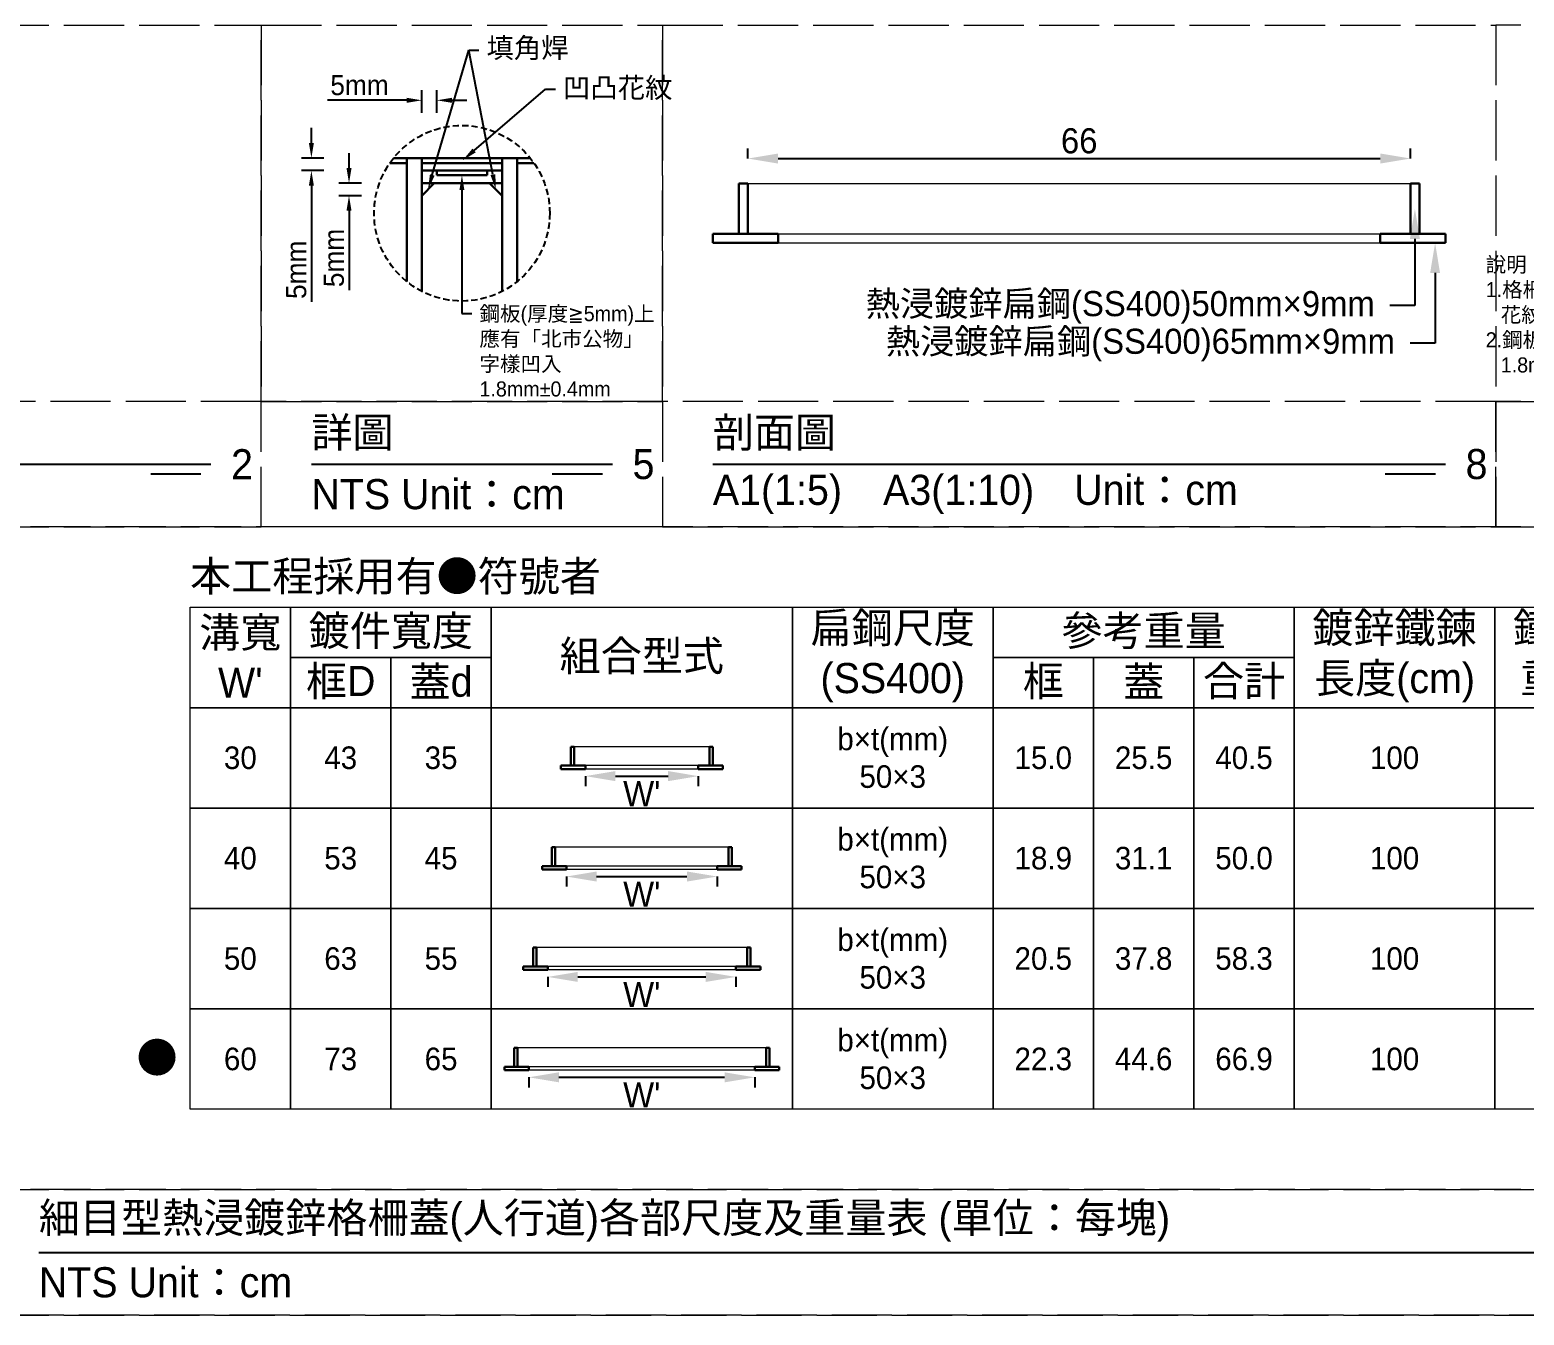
# Model space of a CAD drawing. Extents: x -2640 to 1802, y -2159 to 447.
# Drawn here: x -2451.8 to -2154, y -1721 to -1465 of the extents above; entities that cross this region are included whole.
import ezdxf
from ezdxf import colors
from ezdxf.entities.mleader import LeaderData, LeaderLine
from ezdxf.math import Vec2, Vec3

# ---------------------------------------------------------------- set-up
doc = ezdxf.new("R2010")
doc.units = 0
doc.header["$MEASUREMENT"] = 0
doc.linetypes.add('ACAD_ISO02W100', pattern=[15, 12, -3])
doc.linetypes.add('HIDDEN', pattern=[0.375, 0.25, -0.125])
for name, color, linetype, lineweight in [('一、1.基本-圖框', 7, 'Continuous', 20), ('二、1.繪圖-既有設施', 8, 'Continuous', 20), ('二、2.繪圖-施作項目', 181, 'Continuous', 30)]:
    doc.layers.add(name, color=color, linetype=linetype, lineweight=lineweight)
doc.layers.add('一、4.基本-隱藏', color=9, linetype='ACAD_ISO02W100', lineweight=20, plot=False)
doc.layers.add('三、1.文字-說明文字', color=2, linetype='Continuous')
doc.layers.add('三、3.文字-註解文字', color=2, linetype='Continuous')
doc.styles.add('次圖名(詳圖)', font='MS PGothic.ttf', dxfattribs={"height": 6})
doc.styles.add('註解文字', font='MS PGothic.ttf', dxfattribs={"height": 4})
doc.styles.add('註解文字(詳圖)', font='MS PGothic.ttf', dxfattribs={"height": 5})
doc.dimstyles.new('註解文字', dxfattribs={"dimtxt": 4, "dimasz": 3, "dimexe": 2, "dimexo": 5, "dimgap": 1, "dimtad": 2, "dimzin": 0, "dimdsep": 46, "dimtxsty": '註解文字', "dimcen": 0.1, "dimclrd": 144, "dimclre": 144, "dimclrt": 256, "dimadec": 0, "dimazin": 0, "dimtfac": 1, "dimtofl": 0, "dimtmove": 0, "dimatfit": 3, "dimfxlon": 1, "dimtolj": 1, "dimtzin": 0, "dimlwd": -1, "dimlwe": -1, "dimarcsym": 1})
doc.dimstyles.new('註解文字(詳圖)', dxfattribs={"dimtxt": 5, "dimasz": 6, "dimexe": 2, "dimexo": 5, "dimgap": 1, "dimtad": 2, "dimzin": 0, "dimdsep": 46, "dimtxsty": '註解文字(詳圖)', "dimcen": 0.1, "dimclrd": 144, "dimclre": 144, "dimclrt": 256, "dimadec": 0, "dimazin": 0, "dimtfac": 1, "dimtofl": 0, "dimtmove": 0, "dimatfit": 3, "dimfxlon": 1, "dimtolj": 1, "dimtzin": 0, "dimlwd": -1, "dimlwe": -1, "dimarcsym": 1})

# ---------------------------------------------------------------- blocks, each defined once
blk = doc.blocks.new('*D260')
at = {"layer": 'Defpoints', "color": 0, "transparency": 16777216}
for p in [(-2373.69, -1479), (-2373.69, -1493), (-2370.69, -1493)]:
    blk.add_point(p, dxfattribs=at)
at = {"layer": '三、3.文字-註解文字', "color": 144, "transparency": 16777216}
for p, q in [((-2376.69, -1479), (-2392.51, -1479)), ((-2373.69, -1481.5), (-2373.69, -1477)), ((-2370.69, -1481.5), (-2370.69, -1477)), ((-2367.69, -1479), (-2364.69, -1479))]:
    blk.add_line(p, q, dxfattribs=at)
for points in [[(-2376.69, -1478.5), (-2376.69, -1479.5), (-2373.69, -1479)], [(-2367.69, -1478.5), (-2367.69, -1479.5), (-2370.69, -1479)]]:
    blk.add_solid(points, dxfattribs=at)
at = {"layer": '三、3.文字-註解文字', "transparency": 16777216, "insert": (-2386.1, -1476), "char_height": 4, "attachment_point": 5, "style": '註解文字'}
blk.add_mtext('\\A1;5mm', dxfattribs=at)
blk = doc.blocks.new('*D261')
at = {"layer": 'Defpoints', "color": 0, "transparency": 16777216}
for p in [(-2395.69, -1490.5), (-2373.69, -1490.5), (-2373.69, -1493)]:
    blk.add_point(p, dxfattribs=at)
at = {"layer": '三、3.文字-註解文字', "color": 144, "transparency": 16777216}
for p, q in [((-2395.69, -1487.5), (-2395.69, -1484.5)), ((-2393.19, -1490.5), (-2397.69, -1490.5)), ((-2393.19, -1493), (-2397.69, -1493)), ((-2395.69, -1496), (-2395.69, -1519.17))]:
    blk.add_line(p, q, dxfattribs=at)
for points in [[(-2396.19, -1487.5), (-2395.19, -1487.5), (-2395.69, -1490.5)], [(-2396.19, -1496), (-2395.19, -1496), (-2395.69, -1493)]]:
    blk.add_solid(points, dxfattribs=at)
at = {"layer": '三、3.文字-註解文字', "transparency": 16777216, "insert": (-2398.69, -1512.76), "char_height": 4, "attachment_point": 5, "rotation": 90, "style": '註解文字'}
blk.add_mtext('\\A1;5mm', dxfattribs=at)
blk = doc.blocks.new('*D262')
at = {"layer": 'Defpoints', "color": 0, "transparency": 16777216}
for p in [(-2373.69, -1495.5), (-2388.19, -1498), (-2373.69, -1498)]:
    blk.add_point(p, dxfattribs=at)
at = {"layer": '三、3.文字-註解文字', "color": 144, "transparency": 16777216}
for p, q in [((-2388.19, -1492.5), (-2388.19, -1489.5)), ((-2385.69, -1495.5), (-2390.19, -1495.5)), ((-2385.69, -1498), (-2390.19, -1498)), ((-2388.19, -1501), (-2388.19, -1516.82))]:
    blk.add_line(p, q, dxfattribs=at)
for points in [[(-2388.69, -1492.5), (-2387.69, -1492.5), (-2388.19, -1495.5)], [(-2388.69, -1501), (-2387.69, -1501), (-2388.19, -1498)]]:
    blk.add_solid(points, dxfattribs=at)
at = {"layer": '三、3.文字-註解文字', "transparency": 16777216, "insert": (-2391.19, -1510.41), "char_height": 4, "attachment_point": 5, "rotation": 90, "style": '註解文字'}
blk.add_mtext('\\A1;5mm', dxfattribs=at)
blk = doc.blocks.new('*D250')
at = {"layer": 'Defpoints', "color": 0, "transparency": 16777216}
for p in [(-2176.69, -1490.6), (-2308.69, -1495.6), (-2176.69, -1495.6)]:
    blk.add_point(p, dxfattribs=at)
at = {"layer": '三、3.文字-註解文字', "color": 144, "transparency": 16777216}
for p, q in [((-2308.69, -1490.6), (-2308.69, -1488.6)), ((-2176.69, -1490.6), (-2176.69, -1488.6)), ((-2302.69, -1490.6), (-2182.69, -1490.6))]:
    blk.add_line(p, q, dxfattribs=at)
for points in [[(-2302.69, -1489.6), (-2302.69, -1491.6), (-2308.69, -1490.6)], [(-2182.69, -1489.6), (-2182.69, -1491.6), (-2176.69, -1490.6)]]:
    blk.add_solid(points, dxfattribs=at)
at = {"layer": '三、3.文字-註解文字', "transparency": 16777216, "insert": (-2242.69, -1487.1), "char_height": 5, "attachment_point": 5, "style": '註解文字(詳圖)'}
blk.add_mtext('\\A1;66', dxfattribs=at)
blk = doc.blocks.new('*D337')
at = {"layer": 'Defpoints', "color": 0, "transparency": 16777216}
for p in [(-2344.85, -1632.21), (-2314.85, -1632.21), (-2314.85, -1633.63)]:
    blk.add_point(p, dxfattribs=at)
at = {"layer": '三、3.文字-註解文字', "color": 144, "transparency": 16777216}
for p, q in [((-2344.85, -1633.63), (-2344.85, -1635.63)), ((-2338.85, -1633.63), (-2320.85, -1633.63)), ((-2314.85, -1633.63), (-2314.85, -1635.63))]:
    blk.add_line(p, q, dxfattribs=at)
for points in [[(-2338.85, -1632.63), (-2338.85, -1634.63), (-2344.85, -1633.63)], [(-2320.85, -1632.63), (-2320.85, -1634.63), (-2314.85, -1633.63)]]:
    blk.add_solid(points, dxfattribs=at)
at = {"layer": '三、3.文字-註解文字', "transparency": 16777216, "insert": (-2329.85, -1637.13), "char_height": 5, "attachment_point": 5, "style": '註解文字(詳圖)'}
blk.add_mtext("\\A1;W'", dxfattribs=at)
blk = doc.blocks.new('*D338')
at = {"layer": 'Defpoints', "color": 0, "transparency": 16777216}
for p in [(-2348.6, -1652.21), (-2311.1, -1652.21), (-2311.1, -1653.63)]:
    blk.add_point(p, dxfattribs=at)
at = {"layer": '三、3.文字-註解文字', "color": 144, "transparency": 16777216}
for p, q in [((-2348.6, -1653.63), (-2348.6, -1655.63)), ((-2342.6, -1653.63), (-2317.1, -1653.63)), ((-2311.1, -1653.63), (-2311.1, -1655.63))]:
    blk.add_line(p, q, dxfattribs=at)
for points in [[(-2342.6, -1652.63), (-2342.6, -1654.63), (-2348.6, -1653.63)], [(-2317.1, -1652.63), (-2317.1, -1654.63), (-2311.1, -1653.63)]]:
    blk.add_solid(points, dxfattribs=at)
at = {"layer": '三、3.文字-註解文字', "transparency": 16777216, "insert": (-2329.85, -1657.13), "char_height": 5, "attachment_point": 5, "style": '註解文字(詳圖)'}
blk.add_mtext("\\A1;W'", dxfattribs=at)
blk = doc.blocks.new('*D339')
at = {"layer": 'Defpoints', "color": 0, "transparency": 16777216}
for p in [(-2352.35, -1672.21), (-2307.35, -1672.21), (-2307.35, -1673.63)]:
    blk.add_point(p, dxfattribs=at)
at = {"layer": '三、3.文字-註解文字', "color": 144, "transparency": 16777216}
for p, q in [((-2352.35, -1673.63), (-2352.35, -1675.63)), ((-2346.35, -1673.63), (-2313.35, -1673.63)), ((-2307.35, -1673.63), (-2307.35, -1675.63))]:
    blk.add_line(p, q, dxfattribs=at)
for points in [[(-2346.35, -1672.63), (-2346.35, -1674.63), (-2352.35, -1673.63)], [(-2313.35, -1672.63), (-2313.35, -1674.63), (-2307.35, -1673.63)]]:
    blk.add_solid(points, dxfattribs=at)
at = {"layer": '三、3.文字-註解文字', "transparency": 16777216, "insert": (-2329.85, -1677.13), "char_height": 5, "attachment_point": 5, "style": '註解文字(詳圖)'}
blk.add_mtext("\\A1;W'", dxfattribs=at)
blk = doc.blocks.new('*D340')
at = {"layer": 'Defpoints', "color": 0, "transparency": 16777216}
for p in [(-2341.1, -1612.21), (-2318.6, -1612.21), (-2318.6, -1613.63)]:
    blk.add_point(p, dxfattribs=at)
at = {"layer": '三、3.文字-註解文字', "color": 144, "transparency": 16777216}
for p, q in [((-2341.1, -1613.63), (-2341.1, -1615.63)), ((-2335.1, -1613.63), (-2324.6, -1613.63)), ((-2318.6, -1613.63), (-2318.6, -1615.63))]:
    blk.add_line(p, q, dxfattribs=at)
for points in [[(-2335.1, -1612.63), (-2335.1, -1614.63), (-2341.1, -1613.63)], [(-2324.6, -1612.63), (-2324.6, -1614.63), (-2318.6, -1613.63)]]:
    blk.add_solid(points, dxfattribs=at)
at = {"layer": '三、3.文字-註解文字', "transparency": 16777216, "insert": (-2329.85, -1617.13), "char_height": 5, "attachment_point": 5, "style": '註解文字(詳圖)'}
blk.add_mtext("\\A1;W'", dxfattribs=at)

msp = doc.modelspace()

# ---------------------------------------------------------------- linework, layer by layer
at = {"layer": '一、1.基本-圖框'}
for points in [[(-2419.847, -1580), (-2399.847, -1580), (-2399.847, -1600), (-2419.847, -1600)], [(-2419.847, -1580), (-2119.847, -1580), (-2119.847, -1680), (-2419.847, -1680)], [(-2399.847, -1580), (-2359.847, -1580), (-2359.847, -1590), (-2399.847, -1590)], [(-2359.847, -1580), (-2299.847, -1580), (-2299.847, -1600), (-2359.847, -1600)], [(-2299.847, -1580), (-2259.847, -1580), (-2259.847, -1600), (-2299.847, -1600)], [(-2259.847, -1580), (-2199.847, -1580), (-2199.847, -1590), (-2259.847, -1590)], [(-2199.847, -1580), (-2159.847, -1580), (-2159.847, -1600), (-2199.847, -1600)], [(-2159.847, -1580), (-2119.847, -1580), (-2119.847, -1600), (-2159.847, -1600)], [(-2399.847, -1590), (-2379.847, -1590), (-2379.847, -1600), (-2399.847, -1600)], [(-2379.847, -1590), (-2359.847, -1590), (-2359.847, -1600), (-2379.847, -1600)], [(-2259.847, -1590), (-2239.847, -1590), (-2239.847, -1600), (-2259.847, -1600)], [(-2239.847, -1590), (-2219.847, -1590), (-2219.847, -1600), (-2239.847, -1600)], [(-2219.847, -1590), (-2199.847, -1590), (-2199.847, -1600), (-2219.847, -1600)], [(-2419.847, -1600), (-2399.847, -1600), (-2399.847, -1620), (-2419.847, -1620)], [(-2399.847, -1600), (-2379.847, -1600), (-2379.847, -1620), (-2399.847, -1620)], [(-2379.847, -1600), (-2359.847, -1600), (-2359.847, -1620), (-2379.847, -1620)], [(-2359.847, -1600), (-2299.847, -1600), (-2299.847, -1620), (-2359.847, -1620)], [(-2299.847, -1600), (-2259.847, -1600), (-2259.847, -1620), (-2299.847, -1620)], [(-2259.847, -1600), (-2239.847, -1600), (-2239.847, -1620), (-2259.847, -1620)], [(-2239.847, -1600), (-2219.847, -1600), (-2219.847, -1620), (-2239.847, -1620)], [(-2219.847, -1600), (-2199.847, -1600), (-2199.847, -1620), (-2219.847, -1620)], [(-2199.847, -1600), (-2159.847, -1600), (-2159.847, -1620), (-2199.847, -1620)], [(-2159.847, -1600), (-2119.847, -1600), (-2119.847, -1620), (-2159.847, -1620)], [(-2419.847, -1620), (-2399.847, -1620), (-2399.847, -1640), (-2419.847, -1640)], [(-2399.847, -1620), (-2379.847, -1620), (-2379.847, -1640), (-2399.847, -1640)], [(-2379.847, -1620), (-2359.847, -1620), (-2359.847, -1640), (-2379.847, -1640)], [(-2359.847, -1620), (-2299.847, -1620), (-2299.847, -1640), (-2359.847, -1640)], [(-2299.847, -1620), (-2259.847, -1620), (-2259.847, -1640), (-2299.847, -1640)], [(-2259.847, -1620), (-2239.847, -1620), (-2239.847, -1640), (-2259.847, -1640)], [(-2239.847, -1620), (-2219.847, -1620), (-2219.847, -1640), (-2239.847, -1640)], [(-2219.847, -1620), (-2199.847, -1620), (-2199.847, -1640), (-2219.847, -1640)], [(-2199.847, -1620), (-2159.847, -1620), (-2159.847, -1640), (-2199.847, -1640)], [(-2159.847, -1620), (-2119.847, -1620), (-2119.847, -1640), (-2159.847, -1640)], [(-2419.847, -1640), (-2399.847, -1640), (-2399.847, -1660), (-2419.847, -1660)], [(-2399.847, -1640), (-2379.847, -1640), (-2379.847, -1660), (-2399.847, -1660)], [(-2379.847, -1640), (-2359.847, -1640), (-2359.847, -1660), (-2379.847, -1660)], [(-2359.847, -1640), (-2299.847, -1640), (-2299.847, -1660), (-2359.847, -1660)], [(-2299.847, -1640), (-2259.847, -1640), (-2259.847, -1660), (-2299.847, -1660)], [(-2259.847, -1640), (-2239.847, -1640), (-2239.847, -1660), (-2259.847, -1660)], [(-2239.847, -1640), (-2219.847, -1640), (-2219.847, -1660), (-2239.847, -1660)], [(-2219.847, -1640), (-2199.847, -1640), (-2199.847, -1660), (-2219.847, -1660)], [(-2199.847, -1640), (-2159.847, -1640), (-2159.847, -1660), (-2199.847, -1660)], [(-2159.847, -1640), (-2119.847, -1640), (-2119.847, -1660), (-2159.847, -1660)], [(-2419.847, -1660), (-2399.847, -1660), (-2399.847, -1680), (-2419.847, -1680)], [(-2399.847, -1660), (-2379.847, -1660), (-2379.847, -1680), (-2399.847, -1680)], [(-2379.847, -1660), (-2359.847, -1660), (-2359.847, -1680), (-2379.847, -1680)], [(-2359.847, -1660), (-2299.847, -1660), (-2299.847, -1680), (-2359.847, -1680)], [(-2299.847, -1660), (-2259.847, -1660), (-2259.847, -1680), (-2299.847, -1680)], [(-2259.847, -1660), (-2239.847, -1660), (-2239.847, -1680), (-2259.847, -1680)], [(-2239.847, -1660), (-2219.847, -1660), (-2219.847, -1680), (-2239.847, -1680)], [(-2219.847, -1660), (-2199.847, -1660), (-2199.847, -1680), (-2219.847, -1680)], [(-2199.847, -1660), (-2159.847, -1660), (-2159.847, -1680), (-2199.847, -1680)], [(-2159.847, -1660), (-2119.847, -1660), (-2119.847, -1680), (-2159.847, -1680)]]:
    msp.add_lwpolyline(points, close=True, dxfattribs=at)
at = {"layer": '一、4.基本-隱藏'}
for points in [[(-2640, -1214), (-1860, -1214), (-1860, -1721), (-2640, -1721)], [(-2640, -1464), (-2405.693, -1464), (-2405.693, -1539), (-2640, -1539)], [(-2405.693, -1464), (-2325.693, -1464), (-2325.693, -1539), (-2405.693, -1539)], [(-2325.693, -1464), (-2159.693, -1464), (-2159.693, -1539), (-2325.693, -1539)], [(-2079.693, -1464), (-2159.693, -1464), (-2159.693, -1539), (-2079.693, -1539)], [(-2640, -1564), (-2405.693, -1564), (-2405.693, -1539), (-2640, -1539)], [(-2405.693, -1539), (-2325.693, -1539), (-2325.693, -1564), (-2405.693, -1564)], [(-2325.693, -1564), (-2159.693, -1564), (-2159.693, -1539), (-2325.693, -1539)], [(-2079.693, -1539), (-2159.693, -1539), (-2159.693, -1564), (-2079.693, -1564)], [(-2079.693, -1564), (-2460, -1564), (-2460, -1696), (-2079.693, -1696)], [(-2460, -1721), (-2079.693, -1721), (-2079.693, -1696), (-2460, -1696)]]:
    msp.add_lwpolyline(points, close=True, dxfattribs=at)
at = {"layer": '三、3.文字-註解文字'}
for points in [[(-2630, -1551.5), (-2415.693, -1551.5)], [(-2417.693, -1553.5), (-2427.693, -1553.5)], [(-2395.693, -1551.5), (-2335.693, -1551.5)], [(-2337.693, -1553.5), (-2347.693, -1553.5)], [(-2315.693, -1551.5), (-2169.693, -1551.5)], [(-2171.693, -1553.5), (-2181.693, -1553.5)], [(-2450, -1708.5), (-2089.693, -1708.5)]]:
    msp.add_lwpolyline(points, dxfattribs=at)
at = {"layer": '三、3.文字-註解文字', "linetype": 'HIDDEN', "ltscale": 5}
msp.add_circle((-2365.693, -1501.5), 17.5, dxfattribs=at)
at = {"layer": '二、1.繪圖-既有設施'}
for points in [[(-2308.693, -1495.6), (-2176.693, -1495.6)], [(-2302.693, -1505.6), (-2182.693, -1505.6)], [(-2302.693, -1507.4), (-2182.693, -1507.4)], [(-2316.347, -1607.787), (-2343.347, -1607.787)], [(-2318.597, -1611.537), (-2341.097, -1611.537)], [(-2318.597, -1612.213), (-2341.097, -1612.213)], [(-2312.597, -1627.787), (-2347.097, -1627.787)], [(-2314.847, -1631.537), (-2344.847, -1631.537)], [(-2314.847, -1632.213), (-2344.847, -1632.213)], [(-2308.847, -1647.787), (-2350.847, -1647.787)], [(-2311.097, -1651.537), (-2348.597, -1651.537)], [(-2311.097, -1652.213), (-2348.597, -1652.213)], [(-2305.097, -1667.787), (-2354.597, -1667.787)], [(-2307.347, -1671.537), (-2352.347, -1671.537)], [(-2307.347, -1672.213), (-2352.347, -1672.213)]]:
    msp.add_lwpolyline(points, dxfattribs=at)
at = {"layer": '二、2.繪圖-施作項目'}
for points in [[(-2380.055, -1491.5), (-2376.693, -1491.5)], [(-2379.304, -1490.5), (-2352.083, -1490.5)], [(-2376.693, -1490.5), (-2376.693, -1515.111)], [(-2373.693, -1490.5), (-2373.693, -1517.064)], [(-2373.693, -1491.5), (-2357.693, -1491.5)], [(-2357.693, -1490.5), (-2357.693, -1517.064)], [(-2354.693, -1490.5), (-2354.693, -1515.111)], [(-2354.693, -1491.5), (-2351.332, -1491.5)], [(-2373.693, -1493), (-2357.693, -1493)], [(-2370.693, -1493), (-2360.693, -1493)], [(-2370.693, -1493.9), (-2370.693, -1493)], [(-2370.693, -1493.9), (-2360.693, -1493.9)], [(-2360.693, -1493.9), (-2360.693, -1493)], [(-2373.693, -1495.5), (-2357.693, -1495.5)], [(-2371.193, -1495.5), (-2373.693, -1498)], [(-2360.193, -1495.5), (-2357.693, -1498)], [(-2310.493, -1495.6), (-2310.493, -1505.6)], [(-2310.493, -1495.6), (-2308.693, -1495.6)], [(-2308.693, -1495.6), (-2308.693, -1505.6)], [(-2176.693, -1495.6), (-2176.693, -1505.6)], [(-2176.693, -1495.6), (-2174.893, -1495.6)], [(-2174.893, -1495.6), (-2174.893, -1505.6)], [(-2315.693, -1505.6), (-2315.693, -1507.4)], [(-2315.693, -1505.6), (-2302.693, -1505.6)], [(-2302.693, -1505.6), (-2302.693, -1507.4)], [(-2182.693, -1505.6), (-2182.693, -1507.4)], [(-2182.693, -1505.6), (-2169.693, -1505.6)], [(-2169.693, -1505.6), (-2169.693, -1507.4)], [(-2315.693, -1507.4), (-2302.693, -1507.4)], [(-2182.693, -1507.4), (-2169.693, -1507.4)], [(-2344.022, -1607.787), (-2344.022, -1611.537)], [(-2343.347, -1607.787), (-2344.022, -1607.787)], [(-2343.347, -1607.787), (-2343.347, -1611.537)], [(-2316.347, -1607.787), (-2316.347, -1611.537)], [(-2315.672, -1607.787), (-2316.347, -1607.787)], [(-2315.672, -1607.787), (-2315.672, -1611.537)], [(-2345.972, -1611.537), (-2345.972, -1612.213)], [(-2341.097, -1611.537), (-2345.972, -1611.537)], [(-2341.097, -1612.213), (-2345.972, -1612.213)], [(-2341.097, -1611.537), (-2341.097, -1612.213)], [(-2318.597, -1611.537), (-2318.597, -1612.213)], [(-2313.722, -1611.537), (-2318.597, -1611.537)], [(-2313.722, -1612.213), (-2318.597, -1612.213)], [(-2313.722, -1611.537), (-2313.722, -1612.213)], [(-2347.772, -1627.787), (-2347.772, -1631.537)], [(-2347.097, -1627.787), (-2347.772, -1627.787)], [(-2347.097, -1627.787), (-2347.097, -1631.537)], [(-2312.597, -1627.787), (-2312.597, -1631.537)], [(-2311.922, -1627.787), (-2312.597, -1627.787)], [(-2311.922, -1627.787), (-2311.922, -1631.537)], [(-2349.722, -1631.537), (-2349.722, -1632.213)], [(-2344.847, -1631.537), (-2349.722, -1631.537)], [(-2344.847, -1631.537), (-2344.847, -1632.213)], [(-2314.847, -1631.537), (-2314.847, -1632.213)], [(-2309.972, -1631.537), (-2314.847, -1631.537)], [(-2309.972, -1631.537), (-2309.972, -1632.213)], [(-2344.847, -1632.213), (-2349.722, -1632.213)], [(-2309.972, -1632.213), (-2314.847, -1632.213)], [(-2351.522, -1647.787), (-2351.522, -1651.537)], [(-2350.847, -1647.787), (-2351.522, -1647.787)], [(-2350.847, -1647.787), (-2350.847, -1651.537)], [(-2308.847, -1647.787), (-2308.847, -1651.537)], [(-2308.172, -1647.787), (-2308.847, -1647.787)], [(-2308.172, -1647.787), (-2308.172, -1651.537)], [(-2353.472, -1651.537), (-2353.472, -1652.213)], [(-2348.597, -1651.537), (-2353.472, -1651.537)], [(-2348.597, -1652.213), (-2353.472, -1652.213)], [(-2348.597, -1651.537), (-2348.597, -1652.213)], [(-2311.097, -1651.537), (-2311.097, -1652.213)], [(-2306.222, -1651.537), (-2311.097, -1651.537)], [(-2306.222, -1652.213), (-2311.097, -1652.213)], [(-2306.222, -1651.537), (-2306.222, -1652.213)], [(-2355.272, -1667.787), (-2355.272, -1671.537)], [(-2354.597, -1667.787), (-2355.272, -1667.787)], [(-2354.597, -1667.787), (-2354.597, -1671.537)], [(-2305.097, -1667.787), (-2305.097, -1671.537)], [(-2304.422, -1667.787), (-2305.097, -1667.787)], [(-2304.422, -1667.787), (-2304.422, -1671.537)], [(-2357.222, -1671.537), (-2357.222, -1672.213)], [(-2352.347, -1671.537), (-2357.222, -1671.537)], [(-2352.347, -1672.213), (-2357.222, -1672.213)], [(-2352.347, -1671.537), (-2352.347, -1672.213)], [(-2307.347, -1671.537), (-2307.347, -1672.213)], [(-2302.472, -1671.537), (-2307.347, -1671.537)], [(-2302.472, -1672.213), (-2307.347, -1672.213)], [(-2302.472, -1671.537), (-2302.472, -1672.213)]]:
    msp.add_lwpolyline(points, dxfattribs=at)

# ---------------------------------------------------------------- texts
at = {"layer": '一、1.基本-圖框', "char_height": 6, "attachment_point": 5, "style": '註解文字(詳圖)'}
for s, width, insert in [('鍍件寬度', 35.26712, (-2379.847, -1585)), ('扁鋼尺度\\P(SS400)', 35.26712, (-2279.847, -1590)), ('參考重量', 35.26712, (-2229.847, -1585)), ('{\\fMS PGothic|b0|i0|c128|p34;鍍鋅鐵鍊長度}(cm)', 35.26712, (-2179.847, -1590)), ('{\\fMS PGothic|b0|i0|c128|p34;鐵鍊}參考重量{\\fMS PGothic|b0|i0|c128|p34;(}kg{\\fMS PGothic|b0|i0|c128|p34;)}', 35.26712, (-2139.847, -1590)), ("{\\fMS PGothic|b0|i0|c128|p34;溝寬\\P}W'", 22.09955, (-2409.847, -1590)), ('組合型式', 35.26712, (-2329.847, -1590)), ('框D', 35.26712, (-2389.847, -1595)), ('蓋d', 35.26712, (-2369.847, -1595)), ('框', 35.26712, (-2249.847, -1595)), ('蓋', 35.26712, (-2229.847, -1595)), ('合計', 35.26712, (-2209.847, -1595))]:
    msp.add_mtext_dynamic_manual_height_columns(s, width=width, gutter_width=30, heights=[0], dxfattribs=dict(at, insert=insert))
at = {"layer": '三、1.文字-說明文字', "insert": (-2161.689, -1510.215), "char_height": 3, "attachment_point": 1, "style": '註解文字'}
msp.add_mtext_dynamic_manual_height_columns('{\\fPMingLiU|b0|i0|c136|p18;說\\fMS PGothic|b0|i0|c128|p34;明：\\P\\pi-3,l3;1.格柵蓋與車輛接觸面應有止滑凹凸花紋(圖中花紋僅供參考)\\P2.鋼板上應有「北市公物」字樣凹入1.8mm±0.4mm，字高約2cm，字體為標楷體}', width=83.36188, gutter_width=30, heights=[0], dxfattribs=at)
at = {"layer": '三、3.文字-註解文字'}
for s, width, gutter_width, insert, char_height, attachment_point, style in [('詳圖', 30.14945, 15, (-2395.693, -1545.5), 6, 4, '次圖名(詳圖)'), ('剖面圖', 109.33936, 15, (-2315.693, -1545.5), 6, 4, '次圖名(詳圖)'), ('2', 3, 15, (-2411.693, -1551.5), 6, 4, '次圖名(詳圖)'), ('5', 3, 15, (-2331.693, -1551.5), 6, 4, '次圖名(詳圖)'), ('8', 3, 15, (-2165.693, -1551.5), 6, 4, '次圖名(詳圖)'), ('NTS{\\fMS PGothic|b0|i0|c128|p34; Unit：cm}', 93.26158, 15, (-2395.693, -1557.5), 6, 4, '次圖名(詳圖)'), ('{\\fMS PGothic|b0|i0|c128|p34;A1(1:}5{\\fMS PGothic|b0|i0|c128|p34;)\u3000A3(1:}1{\\fMS PGothic|b0|i0|c128|p34;0)^IUnit：cm}', 136.03259, 15, (-2315.693, -1557.5), 6, 4, '次圖名(詳圖)'), ('{\\fMS PGothic|b0|i0|c128|p34;本工程採用有●符號者}', 89.58136, 30, (-2419.847, -1577.5), 6, 7, '次圖名(詳圖)'), ('{\\fMS PGothic|b0|i0|c128|p34;b×t(mm)\\P50×}3', 53.3682, 30, (-2279.847, -1610), 4.5, 5, '註解文字(詳圖)'), ('30', 9.06048, 30, (-2409.847, -1610), 4.5, 5, '註解文字(詳圖)'), ('43', 9.06048, 30, (-2389.847, -1610), 4.5, 5, '註解文字(詳圖)'), ('35', 9.06048, 30, (-2369.847, -1610), 4.5, 5, '註解文字(詳圖)'), ('15.0', 9.06048, 30, (-2249.847, -1610), 4.5, 5, '註解文字(詳圖)'), ('25.5', 9.06048, 30, (-2229.847, -1610), 4.5, 5, '註解文字(詳圖)'), ('40.5', 9.06048, 30, (-2209.847, -1610), 4.5, 5, '註解文字(詳圖)'), ('100', 9.06048, 30, (-2179.847, -1610), 4.5, 5, '註解文字(詳圖)'), ('{\\fMS PGothic|b0|i0|c128|p34;b×t(mm)\\P50×}3', 53.3682, 30, (-2279.847, -1630), 4.5, 5, '註解文字(詳圖)'), ('40', 9.06048, 30, (-2409.847, -1630), 4.5, 5, '註解文字(詳圖)'), ('53', 9.06048, 30, (-2389.847, -1630), 4.5, 5, '註解文字(詳圖)'), ('45', 9.06048, 30, (-2369.847, -1630), 4.5, 5, '註解文字(詳圖)'), ('18.9', 9.06048, 30, (-2249.847, -1630), 4.5, 5, '註解文字(詳圖)'), ('31.1', 9.06048, 30, (-2229.847, -1630), 4.5, 5, '註解文字(詳圖)'), ('50.0', 9.06048, 30, (-2209.847, -1630), 4.5, 5, '註解文字(詳圖)'), ('100', 9.06048, 30, (-2179.847, -1630), 4.5, 5, '註解文字(詳圖)'), ('{\\fMS PGothic|b0|i0|c128|p34;b×t(mm)\\P50×}3', 53.3682, 30, (-2279.847, -1650), 4.5, 5, '註解文字(詳圖)'), ('50', 9.06048, 30, (-2409.847, -1650), 4.5, 5, '註解文字(詳圖)'), ('63', 9.06048, 30, (-2389.847, -1650), 4.5, 5, '註解文字(詳圖)'), ('55', 9.06048, 30, (-2369.847, -1650), 4.5, 5, '註解文字(詳圖)'), ('20.5', 9.06048, 30, (-2249.847, -1650), 4.5, 5, '註解文字(詳圖)'), ('37.8', 9.06048, 30, (-2229.847, -1650), 4.5, 5, '註解文字(詳圖)'), ('58.3', 9.06048, 30, (-2209.847, -1650), 4.5, 5, '註解文字(詳圖)'), ('100', 9.06048, 30, (-2179.847, -1650), 4.5, 5, '註解文字(詳圖)'), ('{\\fMS PGothic|b0|i0|c128|p34;b×t(mm)\\P50×}3', 53.3682, 30, (-2279.847, -1670), 4.5, 5, '註解文字(詳圖)'), ('{\\fMS PGothic|b0|i0|c128|p34;●}', 9.0506, 30, (-2422.347, -1670), 6, 6, '次圖名(詳圖)'), ('60', 9.06048, 30, (-2409.847, -1670), 4.5, 5, '註解文字(詳圖)'), ('73', 9.06048, 30, (-2389.847, -1670), 4.5, 5, '註解文字(詳圖)'), ('65', 9.06048, 30, (-2369.847, -1670), 4.5, 5, '註解文字(詳圖)'), ('22.3', 9.06048, 30, (-2249.847, -1670), 4.5, 5, '註解文字(詳圖)'), ('44.6', 9.06048, 30, (-2229.847, -1670), 4.5, 5, '註解文字(詳圖)'), ('66.9', 9.06048, 30, (-2209.847, -1670), 4.5, 5, '註解文字(詳圖)'), ('100', 9.06048, 30, (-2179.847, -1670), 4.5, 5, '註解文字(詳圖)'), ('{\\fMS PGothic|b0|i0|c128|p34;細目型熱浸鍍鋅格柵蓋(}人行{\\fMS PGothic|b0|i0|c128|p34;道)各部尺度及重量表 (單位：每塊)}', 256.26644, 15, (-2450, -1702.5), 6, 4, '次圖名(詳圖)'), ('NTS{\\fMS PGothic|b0|i0|c128|p34; Unit：cm}', 93.26158, 15, (-2450, -1714.5), 6, 4, '次圖名(詳圖)')]:
    msp.add_mtext_dynamic_manual_height_columns(s, width=width, gutter_width=gutter_width, heights=[0], dxfattribs=dict(at, insert=insert, char_height=char_height, attachment_point=attachment_point, style=style))

# ---------------------------------------------------------------- dimensions: what is measured, and where the dimension line sits
for p1, p2, distance, picture, middle in [((-2370.693, -1493), (-2373.693, -1493), -14, '*D260', (-2386.102, -1476)), ((-2373.693, -1495.5), (-2373.693, -1498), -14.5, '*D262', (-2391.193, -1510.409))]:
    dim = msp.add_aligned_dim(p1=p1, p2=p2, distance=distance, text='5mm', dimstyle='註解文字', dxfattribs=at)
    dim.commit()
    dim.dimension.update_dxf_attribs({"geometry": picture, "text_midpoint": middle})
dim = msp.add_linear_dim(base=(-2395.693, -1490.5), p1=(-2373.693, -1493), p2=(-2373.693, -1490.5), angle=90, text='5mm', dimstyle='註解文字', dxfattribs=at)
dim.commit()
dim.dimension.update_dxf_attribs({"geometry": '*D261', "text_midpoint": (-2395.693, -1512.761), "dimtype": 161})
for base, p1, p2, text, picture, middle in [((-2176.693, -1490.6), (-2308.693, -1495.6), (-2176.693, -1495.6), '66', '*D250', (-2242.693, -1487.1)), ((-2318.597, -1613.628), (-2341.097, -1612.213), (-2318.597, -1612.213), "W'", '*D340', (-2329.847, -1617.128)), ((-2314.847, -1633.628), (-2344.847, -1632.213), (-2314.847, -1632.213), "W'", '*D337', (-2329.847, -1637.128)), ((-2311.097, -1653.628), (-2348.597, -1652.213), (-2311.097, -1652.213), "W'", '*D338', (-2329.847, -1657.128)), ((-2307.347, -1673.628), (-2352.347, -1672.213), (-2307.347, -1672.213), "W'", '*D339', (-2329.847, -1677.128))]:
    dim = msp.add_linear_dim(base=base, p1=p1, p2=p2, text=text, dimstyle='註解文字(詳圖)', dxfattribs=at)
    dim.commit()
    dim.dimension.update_dxf_attribs({"geometry": picture, "text_midpoint": middle})

# ---------------------------------------------------------------- leaders
ml = msp.add_multileader_mtext('Standard', dxfattribs=at)
ml.set_content('填角{\\fPMingLiU|b0|i0|c136|p18;焊}', color=256, style='註解文字')
ml.set_leader_properties(color=144, linetype='ByLayer', lineweight=-1)
ml.build(insert=Vec2(0, 0))
ml.multileader.update_dxf_attribs({"dogleg_length": 2, "arrow_head_size": 3})
ctx = ml.context
ctx.base_point, ctx.arrow_head_size, ctx.landing_gap_size, ctx.plane_origin = Vec3(-2362.292, -1469), 3, 1.5, Vec3(-2346.96, -1491.95)
notes = []
notes.append((ctx, [(0, (1, 1, 0), (-2364.292, -1469), (1, 0), 2, [(0, [(-2372.443, -1496.75)], 0, [])])]))
ctx.mtext.insert, ctx.mtext.flow_direction = Vec3(-2360.792, -1466.547), 5
ml = msp.add_multileader_mtext('Standard', dxfattribs=at)
ml.set_content('{\\fMS PGothic|b0|i0|c128|p34; }', color=256, style='註解文字')
ml.set_leader_properties(color=144, linetype='ByLayer', lineweight=-1)
ml.build(insert=Vec2(0, 0))
ml.multileader.update_dxf_attribs({"dogleg_length": 0, "arrow_head_size": 3})
ctx = ml.context
ctx.base_point, ctx.char_height, ctx.arrow_head_size, ctx.landing_gap_size, ctx.plane_origin = Vec3(-2368.621, -1469), 3, 3, 1.5, Vec3(-2333.46, -1491.95)
ctx.text_align_type = 2
notes.append((ctx, [(1, (1, 1, 0), (-2364.292, -1469), (-1, 0), 0, [(0, [(-2358.943, -1496.75)], 0, [])])]))
ctx.mtext.insert, ctx.mtext.alignment, ctx.mtext.flow_direction = Vec3(-2365.792, -1467.5), 3, 5
ml = msp.add_multileader_mtext('Standard', dxfattribs=at)
ml.set_content('凹凸花紋', color=256, style='註解文字')
ml.set_leader_properties(color=144, linetype='ByLayer', lineweight=-1)
ml.build(insert=Vec2(0, 0))
ml.multileader.update_dxf_attribs({"dogleg_length": 2, "arrow_head_size": 3})
ctx = ml.context
ctx.base_point, ctx.arrow_head_size, ctx.landing_gap_size, ctx.plane_origin = Vec3(-2347.064, -1476.772), 3, 1.5, Vec3(-2346.96, -1486.95)
notes.append((ctx, [(0, (1, 1, 0), (-2349.064, -1476.772), (1, 0), 2, [(0, [(-2365.538, -1490.96)], 0, [])])]))
ctx.mtext.insert, ctx.mtext.flow_direction = Vec3(-2345.564, -1474.499), 5
ml = msp.add_multileader_mtext('Standard', dxfattribs=at)
ml.set_content('{\\fMS PGothic|b0|i0|c128|p34;鋼板(厚度≧5mm)上應有「北市公物」字樣凹入1.8mm%%P0.4mm}', color=256, style='註解文字')
ml.set_leader_properties(color=144, linetype='ByLayer', lineweight=-1)
ml.build(insert=Vec2(0, 0))
ml.multileader.update_dxf_attribs({"dogleg_length": 2, "arrow_head_size": 3})
ctx = ml.context
ctx.base_point, ctx.char_height, ctx.arrow_head_size, ctx.landing_gap_size, ctx.plane_origin = Vec3(-2363.693, -1521.5), 3, 3, 1.5, Vec3(-2398.6, -1500.664)
notes.append((ctx, [(0, (1, 1, 0), (-2365.693, -1521.5), (1, 0), 2, [(0, [(-2365.693, -1493.9)], 0, [])])]))
ctx.mtext.insert, ctx.mtext.width, ctx.mtext.flow_direction = Vec3(-2362.193, -1520), 35.71327, 5
ml = msp.add_multileader_mtext('Standard', dxfattribs=at)
ml.set_content('熱浸鍍鋅扁鋼(SS400)50mm×9mm', color=256, style='註解文字(詳圖)')
ml.set_leader_properties(color=144, linetype='ByLayer', lineweight=-1)
ml.build(insert=Vec2(0, 0))
ml.multileader.update_dxf_attribs({"dogleg_length": 5, "arrow_head_size": 6})
ctx = ml.context
ctx.base_point, ctx.char_height, ctx.arrow_head_size, ctx.landing_gap_size, ctx.plane_origin = Vec3(-2293.157, -1519.9), 5, 6, 3, Vec3(-2175.793, -1500.6)
ctx.text_align_type = 2
notes.append((ctx, [(1, (1, 1, 0), (-2175.793, -1519.9), (-1, 0), 5, [(0, [(-2175.793, -1500.6)], 0, [])])]))
ctx.mtext.insert, ctx.mtext.alignment, ctx.mtext.flow_direction = Vec3(-2183.793, -1517.002), 3, 5
ml = msp.add_multileader_mtext('Standard', dxfattribs=at)
ml.set_content('{\\fMS PGothic|b0|i0|c128|p34;熱浸鍍鋅扁鋼(SS400)}65{\\fMS PGothic|b0|i0|c128|p34;mm×9mm}', color=256, style='註解文字(詳圖)')
ml.set_leader_properties(color=144, linetype='ByLayer', lineweight=-1)
ml.build(insert=Vec2(0, 0))
ml.multileader.update_dxf_attribs({"dogleg_length": 5, "arrow_head_size": 6})
ctx = ml.context
ctx.base_point, ctx.char_height, ctx.arrow_head_size, ctx.landing_gap_size, ctx.plane_origin = Vec3(-2289.134, -1527.4), 5, 6, 3, Vec3(-2171.771, -1507.4)
ctx.text_align_type = 2
notes.append((ctx, [(1, (1, 1, 0), (-2171.771, -1527.4), (-1, 0), 5, [(0, [(-2171.771, -1507.4)], 0, [])])]))
ctx.mtext.insert, ctx.mtext.alignment, ctx.mtext.flow_direction = Vec3(-2179.771, -1524.502), 3, 5
for ctx, leaders in notes:
    for number, flags, end, landing, length, lines in leaders:
        leader = LeaderData()
        leader.index, (leader.has_last_leader_line, leader.has_dogleg_vector, leader.attachment_direction) = number, flags
        leader.last_leader_point, leader.dogleg_vector, leader.dogleg_length = Vec3(end), Vec3(landing), length
        for number, points, colour, breaks in lines:
            line = LeaderLine()
            line.index, line.vertices, line.color, line.breaks = number, Vec3.list(points), colors.encode_raw_color(colour), breaks
            leader.lines.append(line)
        ctx.leaders.append(leader)

doc.saveas('drawing.dxf')
